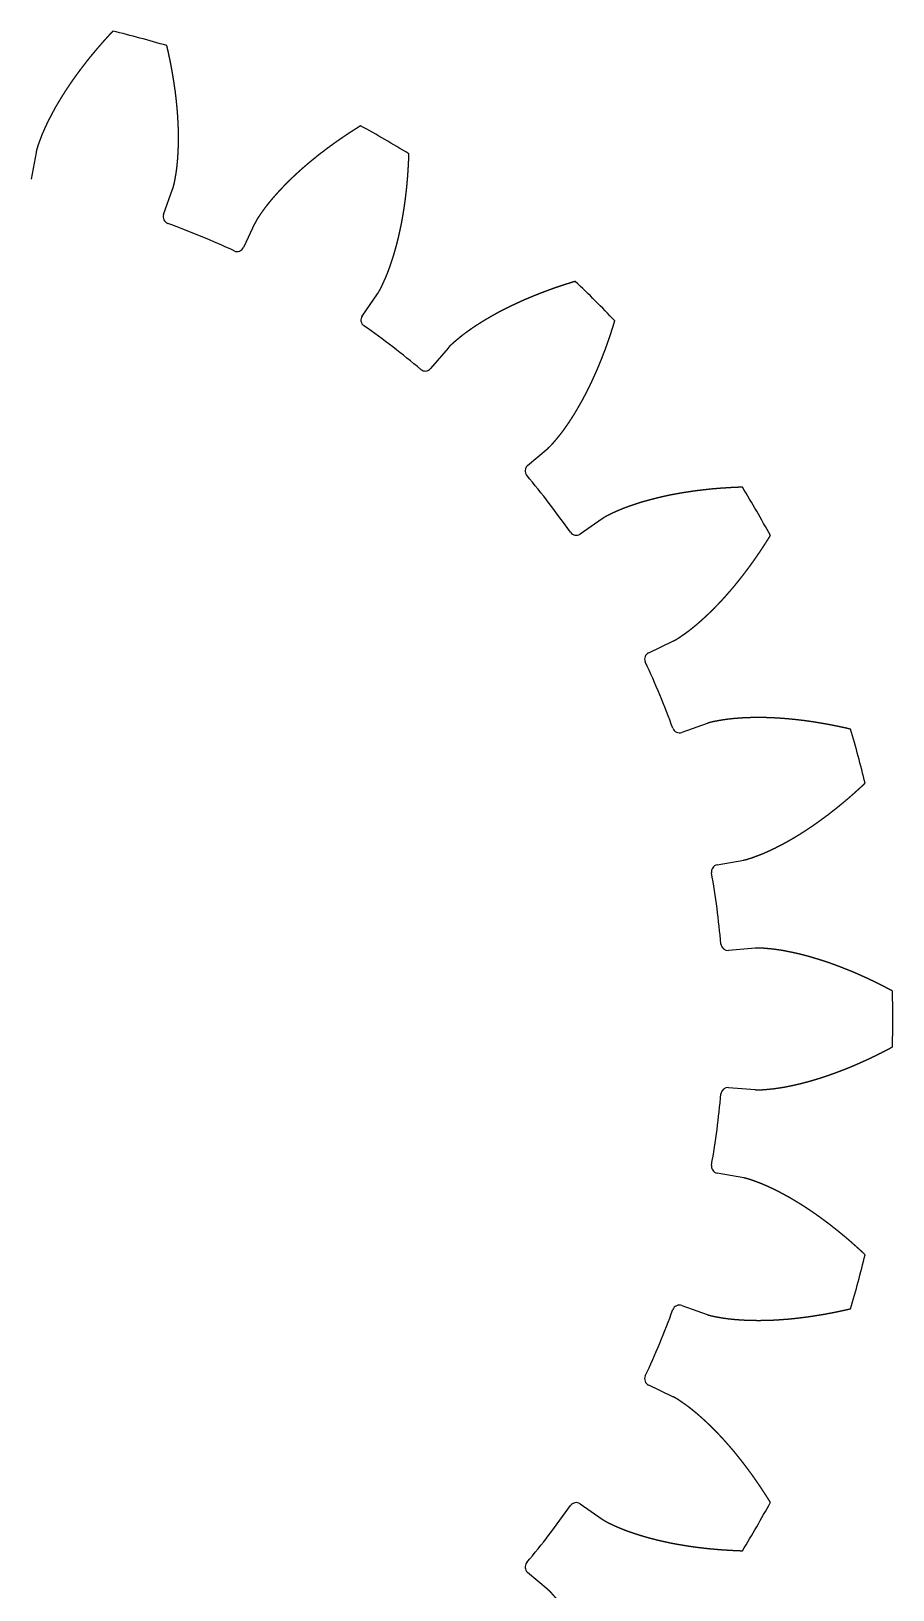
# Model space of a CAD drawing. Header units: millimetres. Extents: x -97 to 15, y -39 to 53.
# Drawn here: x 2.22 to 14.63, y -8.22 to 14.23 of the extents above; entities that cross this region are included whole.
import ezdxf

# ---------------------------------------------------------------- set-up
doc = ezdxf.new("R2010")
doc.units = ezdxf.units.MM
doc.layers.get('0').update_dxf_attribs({"linetype": 'CONTINUOUS'})

msp = doc.modelspace()

# ---------------------------------------------------------------- linework, layer by layer
for p, q in [((2.289, 12.478), (2.219, 12.096)), ((4.126, 11.585), (4.256, 11.951)), ((5.441, 11.46), (5.274, 11.11)), ((6.984, 10.122), (7.204, 10.442)), ((8.221, 9.661), (7.97, 9.366)), ((9.366, 7.97), (9.661, 8.221)), ((10.442, 7.204), (10.122, 6.984)), ((11.11, 5.274), (11.46, 5.441)), ((11.951, 4.256), (11.585, 4.126)), ((12.096, 2.219), (12.478, 2.289)), ((12.645, 1.018), (12.258, 0.987)), ((12.258, -0.987), (12.645, -1.018)), ((12.478, -2.289), (12.096, -2.219)), ((11.585, -4.126), (11.951, -4.256)), ((11.46, -5.441), (11.11, -5.274)), ((10.122, -6.984), (10.442, -7.204)), ((9.661, -8.221), (9.366, -7.97))]:
    msp.add_line(p, q)
for centre, radius, start, end in [((0, 0), 14.625, 73.4232, 76.5768), ((0, 0), 14.625, 58.4232, 61.5768), ((4.22, 11.552), 0.1, 160.396, 249.9302), ((0, 0), 12.198, 65.0698, 69.9302), ((5.184, 11.152), 0.1, 245.0698, 334.604), ((0, 0), 14.625, 43.4232, 46.5768), ((7.066, 10.066), 0.1, 145.396, 234.9302), ((0, 0), 12.198, 50.0698, 54.9302), ((7.894, 9.431), 0.1, 230.0698, 319.604), ((9.431, 7.894), 0.1, 130.396, 219.9302), ((0, 0), 12.198, 35.0698, 39.9302), ((0, 0), 14.625, 28.4232, 31.5768), ((10.066, 7.066), 0.1, 215.0698, 304.604), ((11.152, 5.184), 0.1, 115.396, 204.9302), ((0, 0), 12.198, 20.0698, 24.9302), ((11.552, 4.22), 0.1, 200.0698, 289.604), ((0, 0), 14.625, 13.4232, 16.5768), ((12.114, 2.121), 0.1, 100.396, 189.9302), ((0, 0), 12.198, 5.0698, 9.9302), ((12.25, 1.087), 0.1, 185.0698, 274.604), ((0, 0), 14.625, -1.5768, 1.5768), ((0, 0), 12.198, 350.0698, 354.9302), ((12.25, -1.087), 0.1, 85.396, 174.9302), ((12.114, -2.121), 0.1, 170.0698, 259.604), ((0, 0), 14.625, 343.4232, 346.5768), ((0, 0), 12.198, 335.0698, 339.9302), ((11.552, -4.22), 0.1, 70.396, 159.9302), ((11.152, -5.184), 0.1, 155.0698, 244.604), ((0, 0), 12.198, 320.0698, 324.9302), ((10.066, -7.066), 0.1, 55.396, 144.9302), ((0, 0), 14.625, 328.4232, 331.5768), ((9.431, -7.894), 0.1, 140.0698, 229.604)]:
    msp.add_arc(centre, radius, start, end)
for points in [[(3.395, 14.225), (3.391, 14.221), (3.382, 14.212), (3.369, 14.198), (3.352, 14.18), (3.331, 14.157), (3.31, 14.134), (3.289, 14.11), (3.268, 14.087), (3.248, 14.064), (3.227, 14.041), (3.207, 14.017), (3.186, 13.994), (3.166, 13.97), (3.146, 13.947), (3.126, 13.923), (3.107, 13.899), (3.087, 13.876), (3.068, 13.852), (3.048, 13.828), (3.029, 13.804), (3.01, 13.78), (2.992, 13.756), (2.973, 13.732), (2.954, 13.708), (2.936, 13.684), (2.918, 13.66), (2.9, 13.635), (2.882, 13.611), (2.864, 13.586), (2.846, 13.562), (2.829, 13.537), (2.811, 13.513), (2.794, 13.488), (2.777, 13.463), (2.761, 13.439), (2.744, 13.414), (2.727, 13.389), (2.711, 13.364), (2.695, 13.339), (2.679, 13.314), (2.663, 13.289), (2.648, 13.263), (2.632, 13.238), (2.617, 13.213), (2.602, 13.188), (2.587, 13.162), (2.572, 13.137), (2.558, 13.111), (2.544, 13.086), (2.53, 13.06), (2.516, 13.034), (2.502, 13.008), (2.489, 12.982), (2.476, 12.957), (2.463, 12.931), (2.45, 12.905), (2.438, 12.878), (2.425, 12.852), (2.413, 12.826), (2.402, 12.8), (2.39, 12.773), (2.379, 12.747), (2.368, 12.72), (2.358, 12.694), (2.348, 12.667), (2.338, 12.64), (2.328, 12.614), (2.319, 12.587), (2.31, 12.56), (2.302, 12.533), (2.296, 12.511), (2.292, 12.494), (2.29, 12.483), (2.289, 12.478)], [(4.256, 11.951), (4.258, 11.956), (4.262, 11.967), (4.267, 11.983), (4.273, 12.005), (4.279, 12.032), (4.285, 12.06), (4.29, 12.088), (4.295, 12.116), (4.3, 12.144), (4.305, 12.172), (4.309, 12.2), (4.313, 12.229), (4.317, 12.257), (4.32, 12.286), (4.323, 12.314), (4.326, 12.343), (4.328, 12.372), (4.33, 12.401), (4.332, 12.43), (4.334, 12.459), (4.336, 12.488), (4.337, 12.517), (4.338, 12.546), (4.339, 12.575), (4.34, 12.604), (4.34, 12.634), (4.34, 12.663), (4.341, 12.692), (4.34, 12.722), (4.34, 12.751), (4.34, 12.781), (4.339, 12.81), (4.338, 12.84), (4.337, 12.87), (4.336, 12.899), (4.334, 12.929), (4.332, 12.959), (4.331, 12.989), (4.329, 13.018), (4.326, 13.048), (4.324, 13.078), (4.322, 13.108), (4.319, 13.138), (4.316, 13.168), (4.313, 13.198), (4.31, 13.228), (4.307, 13.258), (4.303, 13.288), (4.299, 13.318), (4.296, 13.349), (4.292, 13.379), (4.287, 13.409), (4.283, 13.439), (4.279, 13.469), (4.274, 13.5), (4.269, 13.53), (4.264, 13.56), (4.259, 13.591), (4.254, 13.621), (4.249, 13.651), (4.243, 13.682), (4.237, 13.712), (4.232, 13.743), (4.226, 13.773), (4.219, 13.804), (4.213, 13.834), (4.207, 13.865), (4.2, 13.895), (4.194, 13.926), (4.187, 13.956), (4.181, 13.98), (4.177, 13.999), (4.174, 14.011), (4.173, 14.017)], [(6.961, 12.862), (6.956, 12.859), (6.945, 12.852), (6.929, 12.842), (6.908, 12.829), (6.882, 12.812), (6.855, 12.795), (6.829, 12.778), (6.803, 12.761), (6.777, 12.744), (6.751, 12.727), (6.725, 12.71), (6.7, 12.692), (6.674, 12.675), (6.649, 12.657), (6.624, 12.64), (6.598, 12.622), (6.573, 12.604), (6.548, 12.586), (6.524, 12.568), (6.499, 12.55), (6.474, 12.532), (6.45, 12.513), (6.426, 12.495), (6.402, 12.476), (6.377, 12.458), (6.354, 12.439), (6.33, 12.42), (6.306, 12.401), (6.283, 12.382), (6.259, 12.363), (6.236, 12.344), (6.213, 12.325), (6.19, 12.305), (6.167, 12.286), (6.145, 12.266), (6.122, 12.247), (6.1, 12.227), (6.078, 12.207), (6.055, 12.187), (6.034, 12.167), (6.012, 12.147), (5.99, 12.126), (5.969, 12.106), (5.948, 12.085), (5.927, 12.065), (5.906, 12.044), (5.885, 12.023), (5.864, 12.002), (5.844, 11.981), (5.824, 11.96), (5.804, 11.939), (5.784, 11.917), (5.764, 11.896), (5.745, 11.874), (5.726, 11.853), (5.707, 11.831), (5.688, 11.809), (5.669, 11.787), (5.651, 11.764), (5.633, 11.742), (5.615, 11.72), (5.597, 11.697), (5.58, 11.674), (5.563, 11.651), (5.546, 11.628), (5.53, 11.604), (5.514, 11.581), (5.498, 11.558), (5.482, 11.534), (5.467, 11.51), (5.456, 11.49), (5.448, 11.475), (5.443, 11.465), (5.441, 11.46)], [(7.204, 10.442), (7.208, 10.446), (7.214, 10.456), (7.223, 10.47), (7.234, 10.49), (7.248, 10.514), (7.26, 10.54), (7.273, 10.566), (7.285, 10.591), (7.297, 10.617), (7.308, 10.643), (7.32, 10.669), (7.331, 10.696), (7.342, 10.722), (7.353, 10.749), (7.363, 10.776), (7.373, 10.803), (7.383, 10.83), (7.392, 10.857), (7.402, 10.885), (7.411, 10.912), (7.42, 10.94), (7.429, 10.968), (7.438, 10.996), (7.446, 11.023), (7.454, 11.052), (7.462, 11.08), (7.47, 11.108), (7.478, 11.136), (7.485, 11.165), (7.492, 11.193), (7.5, 11.222), (7.507, 11.251), (7.513, 11.28), (7.52, 11.309), (7.526, 11.338), (7.533, 11.367), (7.539, 11.396), (7.545, 11.425), (7.551, 11.454), (7.556, 11.484), (7.562, 11.513), (7.567, 11.543), (7.572, 11.573), (7.577, 11.602), (7.582, 11.632), (7.587, 11.662), (7.591, 11.692), (7.596, 11.722), (7.6, 11.752), (7.604, 11.782), (7.608, 11.812), (7.612, 11.842), (7.615, 11.873), (7.619, 11.903), (7.622, 11.934), (7.626, 11.964), (7.629, 11.995), (7.632, 12.025), (7.634, 12.056), (7.637, 12.087), (7.64, 12.117), (7.642, 12.148), (7.644, 12.179), (7.646, 12.21), (7.648, 12.241), (7.65, 12.272), (7.652, 12.303), (7.653, 12.334), (7.655, 12.366), (7.656, 12.397), (7.657, 12.422), (7.658, 12.441), (7.658, 12.453), (7.658, 12.46)], [(10.053, 10.622), (10.047, 10.62), (10.035, 10.617), (10.017, 10.611), (9.993, 10.604), (9.963, 10.594), (9.933, 10.585), (9.904, 10.575), (9.874, 10.566), (9.844, 10.556), (9.815, 10.546), (9.786, 10.536), (9.756, 10.526), (9.727, 10.516), (9.698, 10.505), (9.669, 10.495), (9.64, 10.484), (9.611, 10.473), (9.583, 10.462), (9.554, 10.451), (9.526, 10.44), (9.497, 10.429), (9.469, 10.417), (9.441, 10.406), (9.412, 10.394), (9.384, 10.383), (9.357, 10.371), (9.329, 10.359), (9.301, 10.347), (9.273, 10.334), (9.246, 10.322), (9.218, 10.309), (9.191, 10.297), (9.164, 10.284), (9.137, 10.271), (9.11, 10.258), (9.083, 10.245), (9.056, 10.231), (9.03, 10.218), (9.003, 10.204), (8.977, 10.191), (8.951, 10.177), (8.925, 10.163), (8.899, 10.149), (8.873, 10.134), (8.847, 10.12), (8.822, 10.105), (8.796, 10.09), (8.771, 10.076), (8.746, 10.061), (8.721, 10.045), (8.696, 10.03), (8.671, 10.014), (8.647, 9.999), (8.622, 9.983), (8.598, 9.967), (8.574, 9.951), (8.55, 9.934), (8.527, 9.918), (8.503, 9.901), (8.48, 9.884), (8.457, 9.867), (8.434, 9.85), (8.411, 9.832), (8.389, 9.814), (8.367, 9.796), (8.345, 9.778), (8.323, 9.759), (8.302, 9.741), (8.28, 9.722), (8.26, 9.703), (8.244, 9.687), (8.232, 9.674), (8.225, 9.666), (8.221, 9.661)], [(9.661, 8.221), (9.666, 8.225), (9.674, 8.232), (9.687, 8.244), (9.703, 8.26), (9.722, 8.28), (9.741, 8.302), (9.759, 8.323), (9.778, 8.345), (9.796, 8.367), (9.814, 8.389), (9.832, 8.411), (9.85, 8.434), (9.867, 8.457), (9.884, 8.48), (9.901, 8.503), (9.918, 8.527), (9.934, 8.55), (9.951, 8.574), (9.967, 8.598), (9.983, 8.622), (9.999, 8.647), (10.014, 8.671), (10.03, 8.696), (10.045, 8.721), (10.061, 8.746), (10.076, 8.771), (10.09, 8.796), (10.105, 8.822), (10.12, 8.847), (10.134, 8.873), (10.149, 8.899), (10.163, 8.925), (10.177, 8.951), (10.191, 8.977), (10.204, 9.003), (10.218, 9.03), (10.231, 9.056), (10.245, 9.083), (10.258, 9.11), (10.271, 9.137), (10.284, 9.164), (10.297, 9.191), (10.309, 9.218), (10.322, 9.246), (10.334, 9.273), (10.347, 9.301), (10.359, 9.329), (10.371, 9.357), (10.383, 9.384), (10.394, 9.412), (10.406, 9.441), (10.417, 9.469), (10.429, 9.497), (10.44, 9.526), (10.451, 9.554), (10.462, 9.583), (10.473, 9.611), (10.484, 9.64), (10.495, 9.669), (10.505, 9.698), (10.516, 9.727), (10.526, 9.756), (10.536, 9.786), (10.546, 9.815), (10.556, 9.844), (10.566, 9.874), (10.575, 9.904), (10.585, 9.933), (10.594, 9.963), (10.604, 9.993), (10.611, 10.017), (10.617, 10.035), (10.62, 10.047), (10.622, 10.053)], [(12.46, 7.658), (12.453, 7.658), (12.441, 7.658), (12.422, 7.657), (12.397, 7.656), (12.366, 7.655), (12.334, 7.653), (12.303, 7.652), (12.272, 7.65), (12.241, 7.648), (12.21, 7.646), (12.179, 7.644), (12.148, 7.642), (12.117, 7.64), (12.087, 7.637), (12.056, 7.634), (12.025, 7.632), (11.995, 7.629), (11.964, 7.626), (11.934, 7.622), (11.903, 7.619), (11.873, 7.615), (11.842, 7.612), (11.812, 7.608), (11.782, 7.604), (11.752, 7.6), (11.722, 7.596), (11.692, 7.591), (11.662, 7.587), (11.632, 7.582), (11.602, 7.577), (11.573, 7.572), (11.543, 7.567), (11.513, 7.562), (11.484, 7.556), (11.454, 7.551), (11.425, 7.545), (11.396, 7.539), (11.367, 7.533), (11.338, 7.526), (11.309, 7.52), (11.28, 7.513), (11.251, 7.507), (11.222, 7.5), (11.193, 7.492), (11.165, 7.485), (11.136, 7.478), (11.108, 7.47), (11.08, 7.462), (11.052, 7.454), (11.023, 7.446), (10.996, 7.438), (10.968, 7.429), (10.94, 7.42), (10.912, 7.411), (10.885, 7.402), (10.857, 7.392), (10.83, 7.383), (10.803, 7.373), (10.776, 7.363), (10.749, 7.353), (10.722, 7.342), (10.696, 7.331), (10.669, 7.32), (10.643, 7.308), (10.617, 7.297), (10.591, 7.285), (10.566, 7.273), (10.54, 7.26), (10.514, 7.248), (10.49, 7.234), (10.47, 7.223), (10.456, 7.214), (10.446, 7.208), (10.442, 7.204)], [(11.46, 5.441), (11.465, 5.443), (11.475, 5.448), (11.49, 5.456), (11.51, 5.467), (11.534, 5.482), (11.558, 5.498), (11.581, 5.514), (11.604, 5.53), (11.628, 5.546), (11.651, 5.563), (11.674, 5.58), (11.697, 5.597), (11.72, 5.615), (11.742, 5.633), (11.764, 5.651), (11.787, 5.669), (11.809, 5.688), (11.831, 5.707), (11.853, 5.726), (11.874, 5.745), (11.896, 5.764), (11.917, 5.784), (11.939, 5.804), (11.96, 5.824), (11.981, 5.844), (12.002, 5.864), (12.023, 5.885), (12.044, 5.906), (12.065, 5.927), (12.085, 5.948), (12.106, 5.969), (12.126, 5.99), (12.147, 6.012), (12.167, 6.034), (12.187, 6.055), (12.207, 6.078), (12.227, 6.1), (12.247, 6.122), (12.266, 6.145), (12.286, 6.167), (12.305, 6.19), (12.325, 6.213), (12.344, 6.236), (12.363, 6.259), (12.382, 6.283), (12.401, 6.306), (12.42, 6.33), (12.439, 6.354), (12.458, 6.377), (12.476, 6.402), (12.495, 6.426), (12.513, 6.45), (12.532, 6.474), (12.55, 6.499), (12.568, 6.524), (12.586, 6.548), (12.604, 6.573), (12.622, 6.598), (12.64, 6.624), (12.657, 6.649), (12.675, 6.674), (12.692, 6.7), (12.71, 6.725), (12.727, 6.751), (12.744, 6.777), (12.761, 6.803), (12.778, 6.829), (12.795, 6.855), (12.812, 6.882), (12.829, 6.908), (12.842, 6.929), (12.852, 6.945), (12.859, 6.956), (12.862, 6.961)], [(14.017, 4.173), (14.011, 4.174), (13.999, 4.177), (13.98, 4.181), (13.956, 4.187), (13.926, 4.194), (13.895, 4.2), (13.865, 4.207), (13.834, 4.213), (13.804, 4.219), (13.773, 4.226), (13.743, 4.232), (13.712, 4.237), (13.682, 4.243), (13.651, 4.249), (13.621, 4.254), (13.591, 4.259), (13.56, 4.264), (13.53, 4.269), (13.5, 4.274), (13.469, 4.279), (13.439, 4.283), (13.409, 4.287), (13.379, 4.292), (13.349, 4.296), (13.318, 4.299), (13.288, 4.303), (13.258, 4.307), (13.228, 4.31), (13.198, 4.313), (13.168, 4.316), (13.138, 4.319), (13.108, 4.322), (13.078, 4.324), (13.048, 4.326), (13.018, 4.329), (12.989, 4.331), (12.959, 4.332), (12.929, 4.334), (12.899, 4.336), (12.87, 4.337), (12.84, 4.338), (12.81, 4.339), (12.781, 4.34), (12.751, 4.34), (12.722, 4.34), (12.692, 4.341), (12.663, 4.34), (12.634, 4.34), (12.604, 4.34), (12.575, 4.339), (12.546, 4.338), (12.517, 4.337), (12.488, 4.336), (12.459, 4.334), (12.43, 4.332), (12.401, 4.33), (12.372, 4.328), (12.343, 4.326), (12.314, 4.323), (12.286, 4.32), (12.257, 4.317), (12.229, 4.313), (12.2, 4.309), (12.172, 4.305), (12.144, 4.3), (12.116, 4.295), (12.088, 4.29), (12.06, 4.285), (12.032, 4.279), (12.005, 4.273), (11.983, 4.267), (11.967, 4.262), (11.956, 4.258), (11.951, 4.256)], [(12.478, 2.289), (12.483, 2.29), (12.494, 2.292), (12.511, 2.296), (12.533, 2.302), (12.56, 2.31), (12.587, 2.319), (12.614, 2.328), (12.64, 2.338), (12.667, 2.348), (12.694, 2.358), (12.72, 2.368), (12.747, 2.379), (12.773, 2.39), (12.8, 2.402), (12.826, 2.413), (12.852, 2.425), (12.878, 2.438), (12.905, 2.45), (12.931, 2.463), (12.957, 2.476), (12.982, 2.489), (13.008, 2.502), (13.034, 2.516), (13.06, 2.53), (13.086, 2.544), (13.111, 2.558), (13.137, 2.572), (13.162, 2.587), (13.188, 2.602), (13.213, 2.617), (13.238, 2.632), (13.263, 2.648), (13.289, 2.663), (13.314, 2.679), (13.339, 2.695), (13.364, 2.711), (13.389, 2.727), (13.414, 2.744), (13.439, 2.761), (13.463, 2.777), (13.488, 2.794), (13.513, 2.811), (13.537, 2.829), (13.562, 2.846), (13.586, 2.864), (13.611, 2.882), (13.635, 2.9), (13.66, 2.918), (13.684, 2.936), (13.708, 2.954), (13.732, 2.973), (13.756, 2.992), (13.78, 3.01), (13.804, 3.029), (13.828, 3.048), (13.852, 3.068), (13.876, 3.087), (13.899, 3.107), (13.923, 3.126), (13.947, 3.146), (13.97, 3.166), (13.994, 3.186), (14.017, 3.207), (14.041, 3.227), (14.064, 3.248), (14.087, 3.268), (14.11, 3.289), (14.134, 3.31), (14.157, 3.331), (14.18, 3.352), (14.198, 3.369), (14.212, 3.382), (14.221, 3.391), (14.225, 3.395)], [(14.619, 0.402), (14.614, 0.405), (14.603, 0.411), (14.586, 0.42), (14.564, 0.432), (14.536, 0.446), (14.509, 0.461), (14.481, 0.475), (14.453, 0.489), (14.425, 0.503), (14.397, 0.517), (14.37, 0.531), (14.342, 0.544), (14.314, 0.557), (14.286, 0.571), (14.258, 0.584), (14.23, 0.597), (14.202, 0.609), (14.174, 0.622), (14.146, 0.634), (14.118, 0.647), (14.09, 0.659), (14.062, 0.671), (14.034, 0.683), (14.006, 0.694), (13.977, 0.706), (13.949, 0.717), (13.921, 0.728), (13.893, 0.739), (13.865, 0.75), (13.836, 0.761), (13.808, 0.771), (13.78, 0.782), (13.752, 0.792), (13.723, 0.802), (13.695, 0.812), (13.667, 0.821), (13.639, 0.831), (13.61, 0.84), (13.582, 0.849), (13.554, 0.858), (13.525, 0.867), (13.497, 0.875), (13.468, 0.884), (13.44, 0.892), (13.412, 0.9), (13.383, 0.908), (13.355, 0.915), (13.326, 0.923), (13.298, 0.93), (13.27, 0.937), (13.241, 0.943), (13.213, 0.95), (13.184, 0.956), (13.156, 0.962), (13.127, 0.968), (13.099, 0.973), (13.071, 0.979), (13.042, 0.984), (13.014, 0.989), (12.985, 0.993), (12.957, 0.997), (12.928, 1.001), (12.9, 1.005), (12.872, 1.008), (12.843, 1.01), (12.815, 1.013), (12.786, 1.016), (12.758, 1.018), (12.73, 1.019), (12.701, 1.02), (12.679, 1.02), (12.662, 1.019), (12.651, 1.019), (12.645, 1.018)], [(12.645, -1.018), (12.651, -1.019), (12.662, -1.019), (12.679, -1.02), (12.701, -1.02), (12.73, -1.019), (12.758, -1.018), (12.786, -1.016), (12.815, -1.013), (12.843, -1.01), (12.872, -1.008), (12.9, -1.005), (12.928, -1.001), (12.957, -0.997), (12.985, -0.993), (13.014, -0.989), (13.042, -0.984), (13.071, -0.979), (13.099, -0.973), (13.127, -0.968), (13.156, -0.962), (13.184, -0.956), (13.213, -0.95), (13.241, -0.943), (13.27, -0.937), (13.298, -0.93), (13.326, -0.923), (13.355, -0.915), (13.383, -0.908), (13.412, -0.9), (13.44, -0.892), (13.468, -0.884), (13.497, -0.875), (13.525, -0.867), (13.554, -0.858), (13.582, -0.849), (13.61, -0.84), (13.639, -0.831), (13.667, -0.821), (13.695, -0.812), (13.723, -0.802), (13.752, -0.792), (13.78, -0.782), (13.808, -0.771), (13.836, -0.761), (13.865, -0.75), (13.893, -0.739), (13.921, -0.728), (13.949, -0.717), (13.977, -0.706), (14.006, -0.694), (14.034, -0.683), (14.062, -0.671), (14.09, -0.659), (14.118, -0.647), (14.146, -0.634), (14.174, -0.622), (14.202, -0.609), (14.23, -0.597), (14.258, -0.584), (14.286, -0.571), (14.314, -0.557), (14.342, -0.544), (14.37, -0.531), (14.397, -0.517), (14.425, -0.503), (14.453, -0.489), (14.481, -0.475), (14.509, -0.461), (14.536, -0.446), (14.564, -0.432), (14.586, -0.42), (14.603, -0.411), (14.614, -0.405), (14.619, -0.402)], [(14.225, -3.395), (14.221, -3.391), (14.212, -3.382), (14.198, -3.369), (14.18, -3.352), (14.157, -3.331), (14.134, -3.31), (14.11, -3.289), (14.087, -3.268), (14.064, -3.248), (14.041, -3.227), (14.017, -3.207), (13.994, -3.186), (13.97, -3.166), (13.947, -3.146), (13.923, -3.126), (13.899, -3.107), (13.876, -3.087), (13.852, -3.068), (13.828, -3.048), (13.804, -3.029), (13.78, -3.01), (13.756, -2.992), (13.732, -2.973), (13.708, -2.954), (13.684, -2.936), (13.66, -2.918), (13.635, -2.9), (13.611, -2.882), (13.586, -2.864), (13.562, -2.846), (13.537, -2.829), (13.513, -2.811), (13.488, -2.794), (13.463, -2.777), (13.439, -2.761), (13.414, -2.744), (13.389, -2.727), (13.364, -2.711), (13.339, -2.695), (13.314, -2.679), (13.289, -2.663), (13.263, -2.648), (13.238, -2.632), (13.213, -2.617), (13.188, -2.602), (13.162, -2.587), (13.137, -2.572), (13.111, -2.558), (13.086, -2.544), (13.06, -2.53), (13.034, -2.516), (13.008, -2.502), (12.982, -2.489), (12.957, -2.476), (12.931, -2.463), (12.905, -2.45), (12.878, -2.438), (12.852, -2.425), (12.826, -2.413), (12.8, -2.402), (12.773, -2.39), (12.747, -2.379), (12.72, -2.368), (12.694, -2.358), (12.667, -2.348), (12.64, -2.338), (12.614, -2.328), (12.587, -2.319), (12.56, -2.31), (12.533, -2.302), (12.511, -2.296), (12.494, -2.292), (12.483, -2.29), (12.478, -2.289)], [(11.951, -4.256), (11.956, -4.258), (11.967, -4.262), (11.983, -4.267), (12.005, -4.273), (12.032, -4.279), (12.06, -4.285), (12.088, -4.29), (12.116, -4.295), (12.144, -4.3), (12.172, -4.305), (12.2, -4.309), (12.229, -4.313), (12.257, -4.317), (12.286, -4.32), (12.314, -4.323), (12.343, -4.326), (12.372, -4.328), (12.401, -4.33), (12.43, -4.332), (12.459, -4.334), (12.488, -4.336), (12.517, -4.337), (12.546, -4.338), (12.575, -4.339), (12.604, -4.34), (12.634, -4.34), (12.663, -4.34), (12.692, -4.341), (12.722, -4.34), (12.751, -4.34), (12.781, -4.34), (12.81, -4.339), (12.84, -4.338), (12.87, -4.337), (12.899, -4.336), (12.929, -4.334), (12.959, -4.332), (12.989, -4.331), (13.018, -4.329), (13.048, -4.326), (13.078, -4.324), (13.108, -4.322), (13.138, -4.319), (13.168, -4.316), (13.198, -4.313), (13.228, -4.31), (13.258, -4.307), (13.288, -4.303), (13.318, -4.299), (13.349, -4.296), (13.379, -4.292), (13.409, -4.287), (13.439, -4.283), (13.469, -4.279), (13.5, -4.274), (13.53, -4.269), (13.56, -4.264), (13.591, -4.259), (13.621, -4.254), (13.651, -4.249), (13.682, -4.243), (13.712, -4.237), (13.743, -4.232), (13.773, -4.226), (13.804, -4.219), (13.834, -4.213), (13.865, -4.207), (13.895, -4.2), (13.926, -4.194), (13.956, -4.187), (13.98, -4.181), (13.999, -4.177), (14.011, -4.174), (14.017, -4.173)], [(12.862, -6.961), (12.859, -6.956), (12.852, -6.945), (12.842, -6.929), (12.829, -6.908), (12.812, -6.882), (12.795, -6.855), (12.778, -6.829), (12.761, -6.803), (12.744, -6.777), (12.727, -6.751), (12.71, -6.725), (12.692, -6.7), (12.675, -6.674), (12.657, -6.649), (12.64, -6.624), (12.622, -6.598), (12.604, -6.573), (12.586, -6.548), (12.568, -6.524), (12.55, -6.499), (12.532, -6.474), (12.513, -6.45), (12.495, -6.426), (12.476, -6.402), (12.458, -6.377), (12.439, -6.354), (12.42, -6.33), (12.401, -6.306), (12.382, -6.283), (12.363, -6.259), (12.344, -6.236), (12.325, -6.213), (12.305, -6.19), (12.286, -6.167), (12.266, -6.145), (12.247, -6.122), (12.227, -6.1), (12.207, -6.078), (12.187, -6.055), (12.167, -6.034), (12.147, -6.012), (12.126, -5.99), (12.106, -5.969), (12.085, -5.948), (12.065, -5.927), (12.044, -5.906), (12.023, -5.885), (12.002, -5.864), (11.981, -5.844), (11.96, -5.824), (11.939, -5.804), (11.917, -5.784), (11.896, -5.764), (11.874, -5.745), (11.853, -5.726), (11.831, -5.707), (11.809, -5.688), (11.787, -5.669), (11.764, -5.651), (11.742, -5.633), (11.72, -5.615), (11.697, -5.597), (11.674, -5.58), (11.651, -5.563), (11.628, -5.546), (11.604, -5.53), (11.581, -5.514), (11.558, -5.498), (11.534, -5.482), (11.51, -5.467), (11.49, -5.456), (11.475, -5.448), (11.465, -5.443), (11.46, -5.441)], [(10.442, -7.204), (10.446, -7.208), (10.456, -7.214), (10.47, -7.223), (10.49, -7.234), (10.514, -7.248), (10.54, -7.26), (10.566, -7.273), (10.591, -7.285), (10.617, -7.297), (10.643, -7.308), (10.669, -7.32), (10.696, -7.331), (10.722, -7.342), (10.749, -7.353), (10.776, -7.363), (10.803, -7.373), (10.83, -7.383), (10.857, -7.392), (10.885, -7.402), (10.912, -7.411), (10.94, -7.42), (10.968, -7.429), (10.996, -7.438), (11.023, -7.446), (11.052, -7.454), (11.08, -7.462), (11.108, -7.47), (11.136, -7.478), (11.165, -7.485), (11.193, -7.492), (11.222, -7.5), (11.251, -7.507), (11.28, -7.513), (11.309, -7.52), (11.338, -7.526), (11.367, -7.533), (11.396, -7.539), (11.425, -7.545), (11.454, -7.551), (11.484, -7.556), (11.513, -7.562), (11.543, -7.567), (11.573, -7.572), (11.602, -7.577), (11.632, -7.582), (11.662, -7.587), (11.692, -7.591), (11.722, -7.596), (11.752, -7.6), (11.782, -7.604), (11.812, -7.608), (11.842, -7.612), (11.873, -7.615), (11.903, -7.619), (11.934, -7.622), (11.964, -7.626), (11.995, -7.629), (12.025, -7.632), (12.056, -7.634), (12.087, -7.637), (12.117, -7.64), (12.148, -7.642), (12.179, -7.644), (12.21, -7.646), (12.241, -7.648), (12.272, -7.65), (12.303, -7.652), (12.334, -7.653), (12.366, -7.655), (12.397, -7.656), (12.422, -7.657), (12.441, -7.658), (12.453, -7.658), (12.46, -7.658)], [(10.622, -10.053), (10.62, -10.047), (10.617, -10.035), (10.611, -10.017), (10.604, -9.993), (10.594, -9.963), (10.585, -9.933), (10.575, -9.904), (10.566, -9.874), (10.556, -9.844), (10.546, -9.815), (10.536, -9.786), (10.526, -9.756), (10.516, -9.727), (10.505, -9.698), (10.495, -9.669), (10.484, -9.64), (10.473, -9.611), (10.462, -9.583), (10.451, -9.554), (10.44, -9.526), (10.429, -9.497), (10.417, -9.469), (10.406, -9.441), (10.394, -9.412), (10.383, -9.384), (10.371, -9.357), (10.359, -9.329), (10.347, -9.301), (10.334, -9.273), (10.322, -9.246), (10.309, -9.218), (10.297, -9.191), (10.284, -9.164), (10.271, -9.137), (10.258, -9.11), (10.245, -9.083), (10.231, -9.056), (10.218, -9.03), (10.204, -9.003), (10.191, -8.977), (10.177, -8.951), (10.163, -8.925), (10.149, -8.899), (10.134, -8.873), (10.12, -8.847), (10.105, -8.822), (10.09, -8.796), (10.076, -8.771), (10.061, -8.746), (10.045, -8.721), (10.03, -8.696), (10.014, -8.671), (9.999, -8.647), (9.983, -8.622), (9.967, -8.598), (9.951, -8.574), (9.934, -8.55), (9.918, -8.527), (9.901, -8.503), (9.884, -8.48), (9.867, -8.457), (9.85, -8.434), (9.832, -8.411), (9.814, -8.389), (9.796, -8.367), (9.778, -8.345), (9.759, -8.323), (9.741, -8.302), (9.722, -8.28), (9.703, -8.26), (9.687, -8.244), (9.674, -8.232), (9.666, -8.225), (9.661, -8.221)]]:
    msp.add_open_spline(points, degree=5)

doc.saveas('drawing.dxf')
